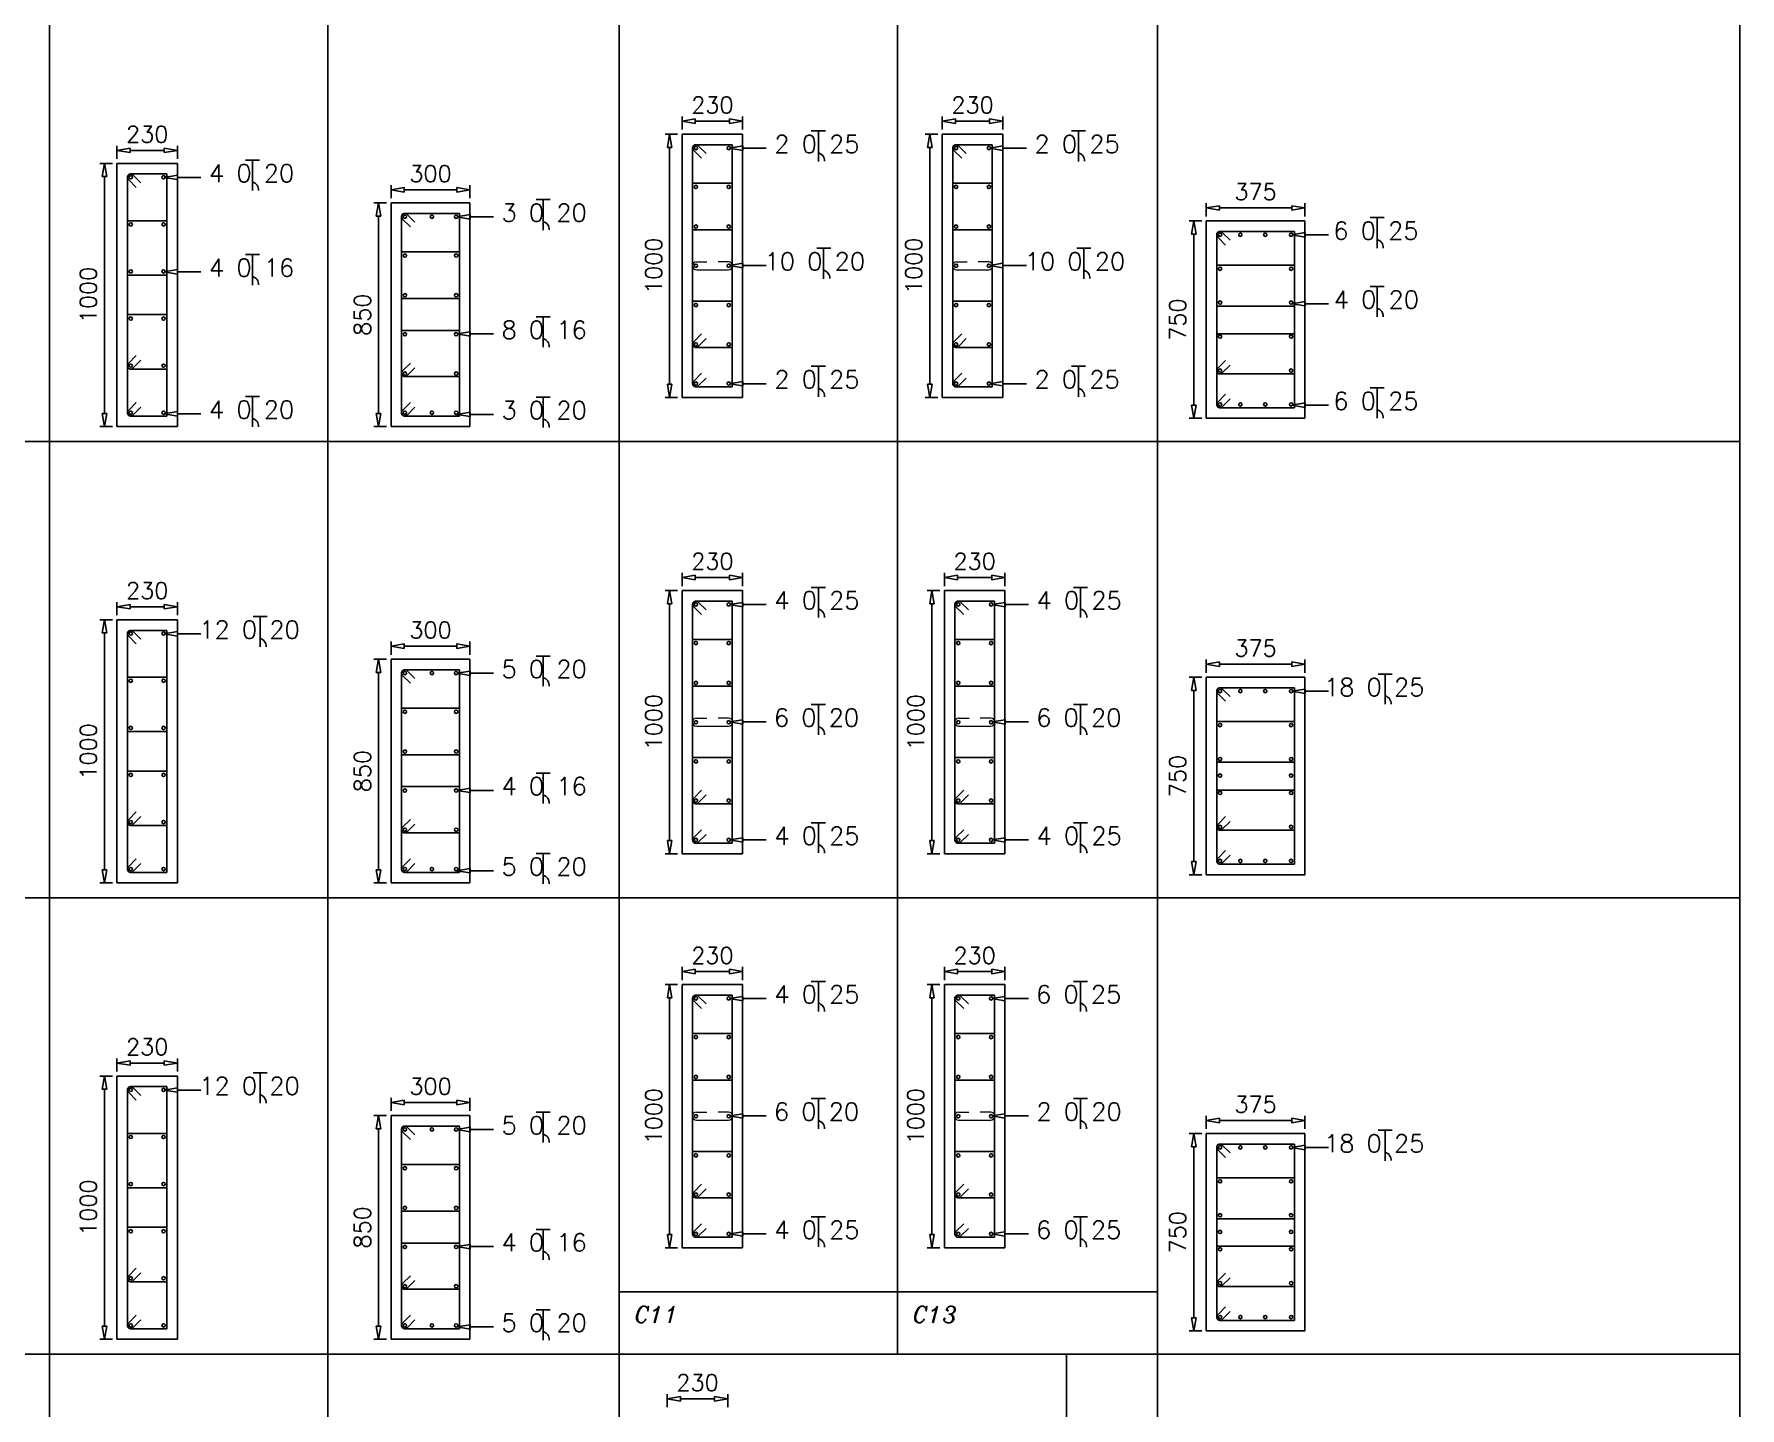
# Model space of a CAD drawing. Header units: millimetres. Extents: x 331487 to 517269, y 198509 to 399936.
# Drawn here: x 355901 to 368870, y 223746 to 234188 of the extents above; entities that cross this region are included whole.
import ezdxf

# ---------------------------------------------------------------- set-up
doc = ezdxf.new("R2010")
doc.units = ezdxf.units.MM
doc.header["$MEASUREMENT"] = 0
doc.layers.add('BEAM', color=1, linetype='Continuous', lineweight=5)
for name, color, linetype in [('COLUMN', 6, 'Continuous'), ('FOOTING', 5, 'Continuous'), ('FOOTING-SCH', 3, 'Continuous')]:
    doc.layers.add(name, color=color, linetype=linetype)
doc.styles.add('ITALICC', font='italicc', dxfattribs={"height": 0.3})
doc.styles.add('RO', font='romans.shx', dxfattribs={"height": 125})
doc.styles.add('ROMANS', font='romans.shx')

# ---------------------------------------------------------------- blocks, each defined once
blk = doc.blocks.new('_ClosedBlank')
at = {"color": 0, "linetype": 'ByBlock', "lineweight": -2}
for p, q in [((-1, 0.17), (0, 0)), ((-1, 0.17), (-1, -0.17)), ((0, 0), (-1, -0.17))]:
    blk.add_line(p, q, dxfattribs=at)

msp = doc.modelspace()

# ---------------------------------------------------------------- linework, layer by layer
at = {"color": 1, "linetype": 'Continuous'}
for p, q in [((361810, 233452), (361917, 233452)), ((361864, 233452), (361864, 233221)), ((363788, 233452), (363895, 233452)), ((363842, 233452), (363842, 233221)), ((357508, 233230), (357616, 233230)), ((357562, 233230), (357562, 232999)), ((359718, 232930), (359825, 232930)), ((359772, 232930), (359772, 232699)), ((366058, 232793), (366166, 232793)), ((366112, 232793), (366112, 232562)), ((361851, 232560), (361958, 232560)), ((361904, 232560), (361904, 232329)), ((363829, 232560), (363936, 232560)), ((363882, 232560), (363882, 232329)), ((357508, 232512), (357616, 232512)), ((357562, 232512), (357562, 232281)), ((366058, 232270), (366166, 232270)), ((366112, 232270), (366112, 232039)), ((359718, 232040), (359825, 232040)), ((359772, 232040), (359772, 231809)), ((361810, 231663), (361917, 231663)), ((361864, 231663), (361864, 231432)), ((363788, 231663), (363895, 231663)), ((363842, 231663), (363842, 231432)), ((366058, 231499), (366166, 231499)), ((366112, 231499), (366112, 231269)), ((357508, 231433), (357616, 231433)), ((357562, 231433), (357562, 231202)), ((359718, 231429), (359825, 231429)), ((359772, 231429), (359772, 231198)), ((361810, 229983), (361917, 229983)), ((361864, 229983), (361864, 229753)), ((363804, 229983), (363911, 229983)), ((363858, 229983), (363858, 229753)), ((357566, 229761), (357673, 229761)), ((357620, 229761), (357620, 229531)), ((359718, 229461), (359825, 229461)), ((359772, 229461), (359772, 229231)), ((366119, 229324), (366226, 229324)), ((366172, 229324), (366172, 229094)), ((361810, 229092), (361917, 229092)), ((361864, 229092), (361864, 228861)), ((363804, 229092), (363911, 229092)), ((363858, 229092), (363858, 228861)), ((359718, 228571), (359825, 228571)), ((359772, 228571), (359772, 228341)), ((361810, 228194), (361917, 228194)), ((361864, 228194), (361864, 227964)), ((363804, 228194), (363911, 228194)), ((363858, 228194), (363858, 227964)), ((359718, 227960), (359825, 227960)), ((359772, 227960), (359772, 227730)), ((361810, 226988), (361917, 226988)), ((361864, 226988), (361864, 226758)), ((363804, 226988), (363911, 226988)), ((363857, 226988), (363857, 226758)), ((357566, 226293), (357673, 226293)), ((357620, 226293), (357620, 226062)), ((361810, 226097), (361917, 226097)), ((361864, 226097), (361864, 225866)), ((363804, 226097), (363911, 226097)), ((363857, 226097), (363857, 225866)), ((359718, 225993), (359825, 225993)), ((359772, 225993), (359772, 225762)), ((366119, 225856), (366226, 225856)), ((366172, 225856), (366172, 225625)), ((361810, 225199), (361917, 225199)), ((361864, 225199), (361864, 224969)), ((363804, 225199), (363911, 225199)), ((363857, 225199), (363857, 224969)), ((359718, 225103), (359825, 225103)), ((359772, 225103), (359772, 224872)), ((359718, 224492), (359825, 224492)), ((359772, 224492), (359772, 224261))]:
    msp.add_line(p, q, dxfattribs=at)
at = {"color": 8, "linetype": 'Continuous'}
for p, q in [((336718, 231091), (368870, 231091)), ((336718, 227623), (368870, 227623)), ((360349, 224628), (364443, 224628)), ((336718, 224155), (368870, 224155))]:
    msp.add_line(p, q, dxfattribs=at)
at = {"color": 1, "linetype": 'Continuous'}
for centre in [(361849, 233226), (363826, 233226), (357547, 233004), (359756, 232704), (366097, 232567), (357547, 232286), (361889, 232334), (363867, 232334), (366097, 232044), (359756, 231814), (361849, 231437), (363826, 231437), (357547, 231207), (359756, 231203), (366097, 231273), (361849, 229758), (363843, 229758), (357604, 229536), (359756, 229236), (366157, 229099), (361849, 228866), (363843, 228866), (359756, 228345), (361849, 227968), (363843, 227968), (359756, 227734), (361849, 226763), (363842, 226763), (357604, 226067), (361849, 225871), (363842, 225871), (359756, 225767), (366157, 225630), (361849, 224973), (363842, 224973), (359756, 224877), (359756, 224266)]:
    msp.add_arc(centre, 61.2, 355.5803, 75.6804, dxfattribs=at)
at = {"layer": 'BEAM', "ltscale": 0.05}
for p, q in [((360936, 232457), (361016, 232457)), ((361181, 232457), (361101, 232457)), ((362914, 232457), (362994, 232457)), ((363159, 232457), (363079, 232457)), ((360936, 232397), (361181, 232397)), ((362914, 232397), (363159, 232397)), ((360936, 228989), (361016, 228989)), ((360936, 228929), (361181, 228929)), ((361181, 228989), (361101, 228989)), ((362930, 228989), (363010, 228989)), ((362930, 228929), (363175, 228929)), ((363175, 228989), (363095, 228989)), ((360936, 225994), (361016, 225994)), ((360936, 225934), (361181, 225934)), ((361181, 225994), (361101, 225994)), ((362929, 225994), (363009, 225994)), ((362929, 225934), (363174, 225934)), ((363174, 225994), (363094, 225994))]:
    msp.add_line(p, q, dxfattribs=at)
for centre, start, end in [((360936, 232427), 90, 270), ((361181, 232427), 270, 90), ((362914, 232427), 90, 270), ((363159, 232427), 270, 90), ((360936, 228959), 90, 270), ((361181, 228959), 270, 90), ((362930, 228959), 90, 270), ((363175, 228959), 270, 90), ((360936, 225964), 90, 270), ((361181, 225964), 270, 90), ((362929, 225964), 90, 270), ((363174, 225964), 270, 90)]:
    msp.add_arc(centre, 30, start, end, dxfattribs=at)
at = {"layer": 'COLUMN'}
for p, q in [((361288, 233427), (360828, 233427)), ((360828, 233427), (360828, 231427)), ((361288, 231427), (361288, 233427)), ((363266, 233427), (362806, 233427)), ((362806, 233427), (362806, 231427)), ((363266, 231427), (363266, 233427)), ((356991, 233205), (356531, 233205)), ((356531, 233205), (356531, 231205)), ((356991, 231205), (356991, 233205)), ((359215, 232905), (358615, 232905)), ((358615, 232905), (358615, 231205)), ((359215, 231205), (359215, 232905)), ((365563, 232768), (364813, 232768)), ((364813, 232768), (364813, 231268)), ((365563, 231268), (365563, 232768)), ((360828, 231427), (361288, 231427)), ((362806, 231427), (363266, 231427)), ((364813, 231268), (365563, 231268)), ((356531, 231205), (356991, 231205)), ((358615, 231205), (359215, 231205)), ((361288, 229958), (360828, 229958)), ((360828, 229958), (360828, 227958)), ((361288, 227958), (361288, 229958)), ((363282, 229958), (362822, 229958)), ((362822, 229958), (362822, 227958)), ((363282, 227958), (363282, 229958)), ((356991, 229736), (356531, 229736)), ((356531, 229736), (356531, 227736)), ((356991, 227736), (356991, 229736)), ((359215, 229436), (358615, 229436)), ((358615, 229436), (358615, 227736)), ((359215, 227736), (359215, 229436)), ((365563, 229299), (364813, 229299)), ((364813, 229299), (364813, 227799)), ((365563, 227799), (365563, 229299)), ((360828, 227958), (361288, 227958)), ((362822, 227958), (363282, 227958)), ((356531, 227736), (356991, 227736)), ((358615, 227736), (359215, 227736)), ((364813, 227799), (365563, 227799)), ((361288, 226963), (360828, 226963)), ((360828, 226963), (360828, 224963)), ((361288, 224963), (361288, 226963)), ((363282, 226963), (362822, 226963)), ((362822, 226963), (362822, 224963)), ((363282, 224963), (363282, 226963)), ((356991, 226268), (356531, 226268)), ((356531, 226268), (356531, 224268)), ((356991, 224268), (356991, 226268)), ((359215, 225968), (358615, 225968)), ((358615, 225968), (358615, 224268)), ((359215, 224268), (359215, 225968)), ((365563, 225831), (364813, 225831)), ((364813, 225831), (364813, 224331)), ((365563, 224331), (365563, 225831)), ((360828, 224963), (361288, 224963)), ((362822, 224963), (363282, 224963)), ((356531, 224268), (356991, 224268)), ((358615, 224268), (359215, 224268)), ((364813, 224331), (365563, 224331))]:
    msp.add_line(p, q, dxfattribs=at)
at = {"layer": 'COLUMN', "color": 3}
for p, q in [((360908, 233322), (360908, 232700)), ((361208, 233347), (360933, 233347)), ((361011, 233280), (360951, 233340)), ((361208, 232700), (361208, 233347)), ((362886, 233322), (362886, 232700)), ((363186, 233347), (362911, 233347)), ((362988, 233280), (362929, 233340)), ((363186, 232700), (363186, 233347)), ((360916, 233304), (360976, 233244)), ((362894, 233304), (362954, 233244)), ((356611, 233100), (356611, 232355)), ((356618, 233082), (356678, 233022)), ((356911, 233125), (356636, 233125)), ((356713, 233058), (356653, 233118)), ((356911, 232355), (356911, 233125)), ((360908, 231832), (360908, 233055)), ((360908, 233055), (361208, 233055)), ((361208, 233055), (361208, 231807)), ((362886, 231832), (362886, 233055)), ((362886, 233055), (363186, 233055)), ((363186, 233055), (363186, 231807)), ((358695, 232800), (358695, 232178)), ((359135, 232825), (358720, 232825)), ((358797, 232758), (358738, 232818)), ((359135, 232178), (359135, 232825)), ((356611, 231667), (356611, 232769)), ((356611, 232769), (356911, 232769)), ((356911, 232769), (356911, 231642)), ((358702, 232782), (358762, 232722)), ((360908, 232700), (361208, 232700)), ((362886, 232700), (363186, 232700)), ((364893, 232663), (364893, 232121)), ((365483, 232688), (364918, 232688)), ((364995, 232621), (364935, 232681)), ((365483, 232121), (365483, 232688)), ((358695, 231610), (358695, 232533)), ((358695, 232533), (359135, 232533)), ((359135, 232533), (359135, 231585)), ((364900, 232645), (364960, 232585)), ((364893, 231630), (364893, 232431)), ((364893, 232431), (365483, 232431)), ((365483, 232431), (365483, 231605)), ((356611, 232355), (356911, 232355)), ((358695, 232178), (359135, 232178)), ((360908, 231532), (360908, 232158)), ((360908, 232158), (361208, 232158)), ((361208, 232158), (361208, 231507)), ((362886, 231532), (362886, 232158)), ((362886, 232158), (363186, 232158)), ((363186, 232158), (363186, 231507)), ((356611, 231310), (356611, 232056)), ((356611, 232056), (356911, 232056)), ((356911, 232056), (356911, 231285)), ((364893, 232121), (365483, 232121)), ((358695, 231310), (358695, 231936)), ((358695, 231936), (359135, 231936)), ((359135, 231936), (359135, 231285)), ((360916, 231850), (360976, 231910)), ((362894, 231850), (362954, 231910)), ((364893, 231373), (364893, 231910)), ((364893, 231910), (365483, 231910)), ((365483, 231910), (365483, 231348)), ((361208, 231807), (360933, 231807)), ((361011, 231874), (360951, 231814)), ((363186, 231807), (362911, 231807)), ((362988, 231874), (362929, 231814)), ((356618, 231685), (356678, 231745)), ((356911, 231642), (356636, 231642)), ((356713, 231709), (356653, 231649)), ((358702, 231628), (358762, 231688)), ((358797, 231652), (358738, 231592)), ((364900, 231648), (364960, 231708)), ((364995, 231672), (364935, 231613)), ((359135, 231585), (358720, 231585)), ((360916, 231550), (360976, 231610)), ((361208, 231507), (360933, 231507)), ((361011, 231574), (360951, 231514)), ((362894, 231550), (362954, 231610)), ((363186, 231507), (362911, 231507)), ((362988, 231574), (362929, 231514)), ((365483, 231605), (364918, 231605)), ((356618, 231328), (356678, 231388)), ((358702, 231328), (358762, 231388)), ((364900, 231391), (364960, 231451)), ((364995, 231415), (364935, 231355)), ((356911, 231285), (356636, 231285)), ((356713, 231352), (356653, 231292)), ((359135, 231285), (358720, 231285)), ((358797, 231352), (358738, 231292)), ((365483, 231348), (364918, 231348)), ((360908, 229853), (360908, 229232)), ((360916, 229836), (360976, 229776)), ((361208, 229878), (360933, 229878)), ((361011, 229812), (360951, 229871)), ((361208, 229232), (361208, 229878)), ((362902, 229853), (362902, 229232)), ((362910, 229836), (362970, 229776)), ((363202, 229878), (362927, 229878)), ((363005, 229812), (362945, 229871)), ((363202, 229232), (363202, 229878)), ((356611, 229631), (356611, 228886)), ((356618, 229614), (356678, 229554)), ((356911, 229656), (356636, 229656)), ((356713, 229589), (356653, 229649)), ((356911, 228886), (356911, 229656)), ((360908, 228363), (360908, 229586)), ((360908, 229586), (361208, 229586)), ((361208, 229586), (361208, 228338)), ((362902, 228363), (362902, 229586)), ((362902, 229586), (363202, 229586)), ((363202, 229586), (363202, 228338)), ((356611, 228198), (356611, 229300)), ((356611, 229300), (356911, 229300)), ((356911, 229300), (356911, 228173)), ((358695, 229331), (358695, 228709)), ((358702, 229314), (358762, 229254)), ((359135, 229356), (358720, 229356)), ((358797, 229289), (358738, 229349)), ((359135, 228709), (359135, 229356)), ((360908, 229232), (361208, 229232)), ((362902, 229232), (363202, 229232)), ((364893, 229194), (364893, 228653)), ((364900, 229177), (364960, 229117)), ((365483, 229219), (364918, 229219)), ((364995, 229153), (364935, 229212)), ((365483, 228653), (365483, 229219)), ((358695, 228141), (358695, 229064)), ((358695, 229064), (359135, 229064)), ((359135, 229064), (359135, 228116)), ((364893, 228162), (364893, 228962)), ((364893, 228962), (365483, 228962)), ((365483, 228962), (365483, 228137)), ((356611, 228886), (356911, 228886)), ((358695, 228709), (359135, 228709)), ((360908, 228063), (360908, 228690)), ((360908, 228690), (361208, 228690)), ((361208, 228690), (361208, 228038)), ((362902, 228063), (362902, 228690)), ((362902, 228690), (363202, 228690)), ((363202, 228690), (363202, 228038)), ((364893, 228653), (365483, 228653)), ((356611, 227841), (356611, 228587)), ((356611, 228587), (356911, 228587)), ((356911, 228587), (356911, 227816)), ((358695, 227841), (358695, 228468)), ((358695, 228468), (359135, 228468)), ((359135, 228468), (359135, 227816)), ((360916, 228381), (360976, 228441)), ((361011, 228405), (360951, 228346)), ((362910, 228381), (362970, 228441)), ((363005, 228405), (362945, 228346)), ((364893, 227904), (364893, 228442)), ((364893, 228442), (365483, 228442)), ((365483, 228442), (365483, 227879)), ((356618, 228216), (356678, 228276)), ((361208, 228338), (360933, 228338)), ((363202, 228338), (362927, 228338)), ((356911, 228173), (356636, 228173)), ((356713, 228240), (356653, 228181)), ((358702, 228159), (358762, 228219)), ((358797, 228183), (358738, 228124)), ((360916, 228081), (360976, 228141)), ((362910, 228081), (362970, 228141)), ((364900, 228180), (364960, 228240)), ((365483, 228137), (364918, 228137)), ((364995, 228204), (364935, 228144)), ((359135, 228116), (358720, 228116)), ((361208, 228038), (360933, 228038)), ((361011, 228105), (360951, 228046)), ((363202, 228038), (362927, 228038)), ((363005, 228105), (362945, 228046)), ((356618, 227859), (356678, 227919)), ((356713, 227883), (356653, 227824)), ((358702, 227859), (358762, 227919)), ((358797, 227883), (358738, 227824)), ((364900, 227922), (364960, 227982)), ((365483, 227879), (364918, 227879)), ((364995, 227946), (364935, 227887)), ((356911, 227816), (356636, 227816)), ((359135, 227816), (358720, 227816)), ((360908, 226858), (360908, 226237)), ((360916, 226841), (360976, 226781)), ((361208, 226883), (360933, 226883)), ((361011, 226817), (360951, 226876)), ((361208, 226237), (361208, 226883)), ((362902, 226858), (362902, 226237)), ((362909, 226841), (362969, 226781)), ((363202, 226883), (362927, 226883)), ((363004, 226817), (362944, 226876)), ((363202, 226237), (363202, 226883)), ((360908, 225368), (360908, 226591)), ((360908, 226591), (361208, 226591)), ((361208, 226591), (361208, 225343)), ((362902, 225368), (362902, 226591)), ((362902, 226591), (363202, 226591)), ((363202, 226591), (363202, 225343)), ((356911, 226188), (356636, 226188)), ((356713, 226121), (356653, 226181)), ((356911, 225418), (356911, 226188)), ((360908, 226237), (361208, 226237)), ((362902, 226237), (363202, 226237)), ((356611, 226163), (356611, 225418)), ((356618, 226145), (356678, 226085)), ((356611, 224730), (356611, 225832)), ((356611, 225832), (356911, 225832)), ((356911, 225832), (356911, 224705)), ((358695, 225863), (358695, 225241)), ((358702, 225845), (358762, 225785)), ((359135, 225888), (358720, 225888)), ((358797, 225821), (358738, 225881)), ((359135, 225241), (359135, 225888)), ((360908, 225068), (360908, 225695)), ((360908, 225695), (361208, 225695)), ((361208, 225695), (361208, 225043)), ((362902, 225068), (362902, 225695)), ((362902, 225695), (363202, 225695)), ((363202, 225695), (363202, 225043)), ((364893, 225726), (364893, 225184)), ((364900, 225708), (364960, 225648)), ((365483, 225751), (364918, 225751)), ((364995, 225684), (364935, 225744)), ((365483, 225184), (365483, 225751)), ((358695, 224673), (358695, 225596)), ((358695, 225596), (359135, 225596)), ((359135, 225596), (359135, 224648)), ((356611, 225418), (356911, 225418)), ((360916, 225386), (360976, 225446)), ((361011, 225410), (360951, 225351)), ((362909, 225386), (362969, 225446)), ((363004, 225410), (362944, 225351)), ((364893, 224693), (364893, 225494)), ((364893, 225494), (365483, 225494)), ((365483, 225494), (365483, 224668)), ((361208, 225343), (360933, 225343)), ((363202, 225343), (362927, 225343)), ((358695, 225241), (359135, 225241)), ((360916, 225086), (360976, 225146)), ((362909, 225086), (362969, 225146)), ((364893, 225184), (365483, 225184)), ((356611, 224373), (356611, 225119)), ((356611, 225119), (356911, 225119)), ((356911, 225119), (356911, 224348)), ((361208, 225043), (360933, 225043)), ((361011, 225110), (360951, 225051)), ((363202, 225043), (362927, 225043)), ((363004, 225110), (362944, 225051)), ((358695, 224373), (358695, 224999)), ((358695, 224999), (359135, 224999)), ((359135, 224999), (359135, 224348)), ((364893, 224436), (364893, 224974)), ((364893, 224974), (365483, 224974)), ((365483, 224974), (365483, 224411)), ((356618, 224748), (356678, 224808)), ((356713, 224772), (356653, 224712)), ((358702, 224691), (358762, 224751)), ((364900, 224711), (364960, 224771)), ((356911, 224705), (356636, 224705)), ((359135, 224648), (358720, 224648)), ((358797, 224715), (358738, 224655)), ((365483, 224668), (364918, 224668)), ((364995, 224735), (364935, 224676)), ((364900, 224454), (364960, 224514)), ((356618, 224391), (356678, 224451)), ((356713, 224415), (356653, 224355)), ((358702, 224391), (358762, 224451)), ((358797, 224415), (358738, 224355)), ((365483, 224411), (364918, 224411)), ((364995, 224478), (364935, 224418)), ((356911, 224348), (356636, 224348)), ((359135, 224348), (358720, 224348))]:
    msp.add_line(p, q, dxfattribs=at)
at = {"layer": 'COLUMN', "color": 4}
for points in [[(361289, 233321), (361468, 233321)], [(363267, 233321), (363445, 233321)], [(356991, 233099), (357170, 233099)], [(359216, 232799), (359394, 232799)], [(365564, 232662), (365742, 232662)], [(361289, 232429), (361468, 232429)], [(363267, 232429), (363445, 232429)], [(356991, 232381), (357170, 232381)], [(365564, 232139), (365742, 232139)], [(359216, 231909), (359394, 231909)], [(361289, 231531), (361468, 231531)], [(363267, 231531), (363445, 231531)], [(365564, 231368), (365742, 231368)], [(356991, 231302), (357170, 231302)], [(359216, 231298), (359394, 231298)], [(361289, 229852), (361468, 229852)], [(363283, 229852), (363461, 229852)], [(356991, 229630), (357170, 229630)], [(359216, 229330), (359394, 229330)], [(365564, 229193), (365742, 229193)], [(361289, 228960), (361468, 228960)], [(363283, 228960), (363461, 228960)], [(359216, 228440), (359394, 228440)], [(361289, 228063), (361468, 228063)], [(363283, 228063), (363461, 228063)], [(359216, 227829), (359394, 227829)], [(361289, 226857), (361468, 226857)], [(363282, 226857), (363461, 226857)], [(356991, 226162), (357170, 226162)], [(361289, 225965), (361468, 225965)], [(363282, 225965), (363461, 225965)], [(359216, 225862), (359394, 225862)], [(365564, 225725), (365742, 225725)], [(361289, 225068), (361468, 225068)], [(363282, 225068), (363461, 225068)], [(359216, 224972), (359394, 224972)], [(359216, 224361), (359394, 224361)]]:
    msp.add_lwpolyline(points, dxfattribs=at)
at = {"layer": 'COLUMN', "color": 3}
for centre, start, end in [((360933, 233322), 45, 180), ((360933, 233322), 90, 225), ((362911, 233322), 45, 180), ((362911, 233322), 90, 225), ((356636, 233100), 45, 180), ((356636, 233100), 90, 225), ((358720, 232800), 45, 180), ((358720, 232800), 90, 225), ((364918, 232663), 45, 180), ((364918, 232663), 90, 225), ((360933, 231832), 135, 270), ((360933, 231832), 180, 315), ((362911, 231832), 135, 270), ((362911, 231832), 180, 315), ((356636, 231667), 135, 270), ((356636, 231667), 180, 315), ((358720, 231610), 135, 270), ((364918, 231630), 135, 270), ((364918, 231630), 180, 315), ((358720, 231610), 180, 315), ((360933, 231532), 135, 270), ((360933, 231532), 180, 315), ((362911, 231532), 135, 270), ((362911, 231532), 180, 315), ((364918, 231373), 135, 270), ((364918, 231373), 180, 315), ((356636, 231310), 135, 270), ((356636, 231310), 180, 315), ((358720, 231310), 135, 270), ((358720, 231310), 180, 315), ((360933, 229853), 45, 180), ((360933, 229853), 90, 225), ((362927, 229853), 45, 180), ((362927, 229853), 90, 225), ((356636, 229631), 45, 180), ((356636, 229631), 90, 225), ((358720, 229331), 45, 180), ((358720, 229331), 90, 225), ((364918, 229194), 45, 180), ((364918, 229194), 90, 225), ((360933, 228363), 135, 270), ((362927, 228363), 135, 270), ((360933, 228363), 180, 315), ((362927, 228363), 180, 315), ((356636, 228198), 135, 270), ((356636, 228198), 180, 315), ((358720, 228141), 135, 270), ((358720, 228141), 180, 315), ((364918, 228162), 135, 270), ((364918, 228162), 180, 315), ((360933, 228063), 135, 270), ((360933, 228063), 180, 315), ((362927, 228063), 135, 270), ((362927, 228063), 180, 315), ((364918, 227904), 135, 270), ((364918, 227904), 180, 315), ((356636, 227841), 135, 270), ((356636, 227841), 180, 315), ((358720, 227841), 135, 270), ((358720, 227841), 180, 315), ((360933, 226858), 45, 180), ((360933, 226858), 90, 225), ((362927, 226858), 45, 180), ((362927, 226858), 90, 225), ((356636, 226163), 45, 180), ((356636, 226163), 90, 225), ((358720, 225863), 45, 180), ((358720, 225863), 90, 225), ((364918, 225726), 45, 180), ((364918, 225726), 90, 225), ((360933, 225368), 135, 270), ((360933, 225368), 180, 315), ((362927, 225368), 135, 270), ((362927, 225368), 180, 315), ((360933, 225068), 135, 270), ((360933, 225068), 180, 315), ((362927, 225068), 135, 270), ((362927, 225068), 180, 315), ((356636, 224730), 135, 270), ((356636, 224730), 180, 315), ((358720, 224673), 135, 270), ((358720, 224673), 180, 315), ((364918, 224693), 135, 270), ((364918, 224693), 180, 315), ((356636, 224373), 135, 270), ((356636, 224373), 180, 315), ((358720, 224373), 135, 270), ((358720, 224373), 180, 315), ((364918, 224436), 135, 270), ((364918, 224436), 180, 315)]:
    msp.add_arc(centre, 25, start, end, dxfattribs=at)
at = {"layer": 'COLUMN', "color": 7}
for centre, start, end in [((360933, 233322), 0, 180), ((360933, 233322), 180, 0), ((361183, 233322), 0, 180), ((361183, 233322), 180, 0), ((362911, 233322), 0, 180), ((362911, 233322), 180, 0), ((363161, 233322), 0, 180), ((363161, 233322), 180, 0), ((356636, 233100), 0, 180), ((356636, 233100), 180, 0), ((356886, 233100), 0, 180), ((356886, 233100), 180, 0), ((360933, 233027), 0, 180), ((360933, 233027), 180, 0), ((361183, 233027), 0, 180), ((361183, 233027), 180, 0), ((362911, 233027), 0, 180), ((362911, 233027), 180, 0), ((363161, 233027), 0, 180), ((363161, 233027), 180, 0), ((358720, 232800), 0, 180), ((358720, 232800), 180, 0), ((358926, 232800), 0, 180), ((358926, 232800), 180, 0), ((359110, 232800), 0, 180), ((359110, 232800), 180, 0), ((356636, 232742), 0, 180), ((356636, 232742), 180, 0), ((356886, 232742), 0, 180), ((356886, 232742), 180, 0), ((360933, 232725), 0, 180), ((360933, 232725), 180, 0), ((361183, 232725), 0, 180), ((361183, 232725), 180, 0), ((362911, 232725), 0, 180), ((362911, 232725), 180, 0), ((363161, 232725), 0, 180), ((363161, 232725), 180, 0), ((364918, 232663), 0, 180), ((364918, 232663), 180, 0), ((365072, 232663), 0, 180), ((365072, 232663), 180, 0), ((365261, 232663), 0, 180), ((365261, 232663), 180, 0), ((365458, 232663), 0, 180), ((365458, 232663), 180, 0), ((358720, 232505), 0, 180), ((358720, 232505), 180, 0), ((359110, 232505), 0, 180), ((359110, 232505), 180, 0), ((360933, 232427), 0, 180), ((360933, 232427), 180, 0), ((361183, 232427), 0, 180), ((361183, 232427), 180, 0), ((362911, 232427), 0, 180), ((362911, 232427), 180, 0), ((363161, 232427), 0, 180), ((363161, 232427), 180, 0), ((364918, 232405), 0, 180), ((364918, 232405), 180, 0), ((365458, 232405), 0, 180), ((365458, 232405), 180, 0), ((356636, 232384), 0, 180), ((356636, 232384), 180, 0), ((356886, 232384), 0, 180), ((356886, 232384), 180, 0), ((358720, 232203), 0, 180), ((358720, 232203), 180, 0), ((359110, 232203), 0, 180), ((359110, 232203), 180, 0), ((360933, 232129), 0, 180), ((361183, 232129), 0, 180), ((362911, 232129), 0, 180), ((363161, 232129), 0, 180), ((364918, 232147), 0, 180), ((364918, 232147), 180, 0), ((365458, 232147), 0, 180), ((365458, 232147), 180, 0), ((356636, 232026), 0, 180), ((356636, 232026), 180, 0), ((356886, 232026), 0, 180), ((356886, 232026), 180, 0), ((360933, 232129), 180, 0), ((361183, 232129), 180, 0), ((362911, 232129), 180, 0), ((363161, 232129), 180, 0), ((358720, 231907), 0, 180), ((358720, 231907), 180, 0), ((359110, 231907), 0, 180), ((359110, 231907), 180, 0), ((364918, 231889), 0, 180), ((364918, 231889), 180, 0), ((365458, 231889), 0, 180), ((365458, 231889), 180, 0), ((360933, 231830), 0, 180), ((360933, 231830), 180, 0), ((361183, 231830), 0, 180), ((361183, 231830), 180, 0), ((362911, 231830), 0, 180), ((362911, 231830), 180, 0), ((363161, 231830), 0, 180), ((363161, 231830), 180, 0), ((356636, 231668), 0, 180), ((356636, 231668), 180, 0), ((356886, 231668), 0, 180), ((356886, 231668), 180, 0), ((364918, 231631), 0, 180), ((364918, 231631), 180, 0), ((365458, 231631), 0, 180), ((365458, 231631), 180, 0), ((358720, 231608), 0, 180), ((358720, 231608), 180, 0), ((359110, 231608), 0, 180), ((359110, 231608), 180, 0), ((360933, 231532), 0, 180), ((360933, 231532), 180, 0), ((361183, 231532), 0, 180), ((361183, 231532), 180, 0), ((362911, 231532), 0, 180), ((362911, 231532), 180, 0), ((363161, 231532), 0, 180), ((363161, 231532), 180, 0), ((364918, 231373), 0, 180), ((364918, 231373), 180, 0), ((365072, 231373), 0, 180), ((365072, 231373), 180, 0), ((365261, 231373), 0, 180), ((365261, 231373), 180, 0), ((365458, 231373), 0, 180), ((365458, 231373), 180, 0), ((356636, 231310), 0, 180), ((356636, 231310), 180, 0), ((356886, 231310), 0, 180), ((356886, 231310), 180, 0), ((358720, 231310), 0, 180), ((358720, 231310), 180, 0), ((358926, 231310), 0, 180), ((358926, 231310), 180, 0), ((359110, 231310), 0, 180), ((359110, 231310), 180, 0), ((360933, 229853), 0, 180), ((360933, 229853), 180, 0), ((361183, 229853), 0, 180), ((361183, 229853), 180, 0), ((362927, 229853), 0, 180), ((362927, 229853), 180, 0), ((363177, 229853), 0, 180), ((363177, 229853), 180, 0), ((356636, 229631), 0, 180), ((356636, 229631), 180, 0), ((356886, 229631), 0, 180), ((356886, 229631), 180, 0), ((360933, 229559), 0, 180), ((360933, 229559), 180, 0), ((361183, 229559), 0, 180), ((361183, 229559), 180, 0), ((362927, 229559), 0, 180), ((362927, 229559), 180, 0), ((363177, 229559), 0, 180), ((363177, 229559), 180, 0), ((358720, 229331), 0, 180), ((358720, 229331), 180, 0), ((358926, 229331), 0, 180), ((358926, 229331), 180, 0), ((359110, 229331), 0, 180), ((359110, 229331), 180, 0), ((356636, 229273), 0, 180), ((356636, 229273), 180, 0), ((356886, 229273), 0, 180), ((356886, 229273), 180, 0), ((360933, 229257), 0, 180), ((360933, 229257), 180, 0), ((361183, 229257), 0, 180), ((361183, 229257), 180, 0), ((362927, 229257), 0, 180), ((362927, 229257), 180, 0), ((363177, 229257), 0, 180), ((363177, 229257), 180, 0), ((364918, 229194), 0, 180), ((364918, 229194), 180, 0), ((365072, 229194), 0, 180), ((365072, 229194), 180, 0), ((365261, 229194), 0, 180), ((365261, 229194), 180, 0), ((365458, 229194), 0, 180), ((365458, 229194), 180, 0), ((358720, 229037), 0, 180), ((358720, 229037), 180, 0), ((359110, 229037), 0, 180), ((359110, 229037), 180, 0), ((356636, 228915), 0, 180), ((356636, 228915), 180, 0), ((356886, 228915), 0, 180), ((356886, 228915), 180, 0), ((360933, 228958), 0, 180), ((360933, 228958), 180, 0), ((361183, 228958), 0, 180), ((361183, 228958), 180, 0), ((362927, 228958), 0, 180), ((362927, 228958), 180, 0), ((363177, 228958), 0, 180), ((363177, 228958), 180, 0), ((364918, 228936), 0, 180), ((364918, 228936), 180, 0), ((365458, 228936), 0, 180), ((365458, 228936), 180, 0), ((358720, 228735), 0, 180), ((358720, 228735), 180, 0), ((359110, 228735), 0, 180), ((359110, 228735), 180, 0), ((360933, 228660), 0, 180), ((360933, 228660), 180, 0), ((361183, 228660), 0, 180), ((361183, 228660), 180, 0), ((362927, 228660), 0, 180), ((362927, 228660), 180, 0), ((363177, 228660), 0, 180), ((363177, 228660), 180, 0), ((364918, 228678), 0, 180), ((364918, 228678), 180, 0), ((365458, 228678), 0, 180), ((365458, 228678), 180, 0), ((356636, 228557), 0, 180), ((356636, 228557), 180, 0), ((356886, 228557), 0, 180), ((356886, 228557), 180, 0), ((364918, 228552), 0, 180), ((364918, 228552), 180, 0), ((365458, 228552), 0, 180), ((365458, 228552), 180, 0), ((358720, 228438), 0, 180), ((358720, 228438), 180, 0), ((359110, 228438), 0, 180), ((359110, 228438), 180, 0), ((364918, 228420), 0, 180), ((364918, 228420), 180, 0), ((365458, 228420), 0, 180), ((365458, 228420), 180, 0), ((360933, 228362), 0, 180), ((360933, 228362), 180, 0), ((361183, 228362), 0, 180), ((361183, 228362), 180, 0), ((362927, 228362), 0, 180), ((362927, 228362), 180, 0), ((363177, 228362), 0, 180), ((363177, 228362), 180, 0), ((356636, 228199), 0, 180), ((356636, 228199), 180, 0), ((356886, 228199), 0, 180), ((356886, 228199), 180, 0), ((358720, 228140), 0, 180), ((358720, 228140), 180, 0), ((359110, 228140), 0, 180), ((359110, 228140), 180, 0), ((364918, 228162), 0, 180), ((364918, 228162), 180, 0), ((365458, 228162), 0, 180), ((365458, 228162), 180, 0), ((360933, 228063), 0, 180), ((360933, 228063), 180, 0), ((361183, 228063), 0, 180), ((361183, 228063), 180, 0), ((362927, 228063), 0, 180), ((362927, 228063), 180, 0), ((363177, 228063), 0, 180), ((363177, 228063), 180, 0), ((364918, 227904), 0, 180), ((364918, 227904), 180, 0), ((365072, 227904), 0, 180), ((365072, 227904), 180, 0), ((365261, 227904), 0, 180), ((365261, 227904), 180, 0), ((365458, 227904), 0, 180), ((365458, 227904), 180, 0), ((356636, 227841), 0, 180), ((356636, 227841), 180, 0), ((356886, 227841), 0, 180), ((356886, 227841), 180, 0), ((358720, 227841), 0, 180), ((358720, 227841), 180, 0), ((358926, 227841), 0, 180), ((358926, 227841), 180, 0), ((359110, 227841), 0, 180), ((359110, 227841), 180, 0), ((360933, 226858), 0, 180), ((360933, 226858), 180, 0), ((361183, 226858), 0, 180), ((361183, 226858), 180, 0), ((362927, 226858), 0, 180), ((362927, 226858), 180, 0), ((363177, 226858), 0, 180), ((363177, 226858), 180, 0), ((360933, 226564), 0, 180), ((361183, 226564), 0, 180), ((362927, 226564), 0, 180), ((363177, 226564), 0, 180), ((360933, 226564), 180, 0), ((361183, 226564), 180, 0), ((362927, 226564), 180, 0), ((363177, 226564), 180, 0), ((356636, 226163), 0, 180), ((356886, 226163), 0, 180), ((360933, 226262), 0, 180), ((360933, 226262), 180, 0), ((361183, 226262), 0, 180), ((361183, 226262), 180, 0), ((362927, 226262), 0, 180), ((362927, 226262), 180, 0), ((363177, 226262), 0, 180), ((363177, 226262), 180, 0), ((356636, 226163), 180, 0), ((356886, 226163), 180, 0), ((360933, 225963), 0, 180), ((360933, 225963), 180, 0), ((361183, 225963), 0, 180), ((361183, 225963), 180, 0), ((362927, 225963), 0, 180), ((362927, 225963), 180, 0), ((363177, 225963), 0, 180), ((363177, 225963), 180, 0), ((356636, 225805), 0, 180), ((356636, 225805), 180, 0), ((356886, 225805), 0, 180), ((356886, 225805), 180, 0), ((358720, 225863), 0, 180), ((358720, 225863), 180, 0), ((358926, 225863), 0, 180), ((358926, 225863), 180, 0), ((359110, 225863), 0, 180), ((359110, 225863), 180, 0), ((360933, 225665), 0, 180), ((360933, 225665), 180, 0), ((361183, 225665), 0, 180), ((361183, 225665), 180, 0), ((362927, 225665), 0, 180), ((362927, 225665), 180, 0), ((363177, 225665), 0, 180), ((363177, 225665), 180, 0), ((364918, 225726), 0, 180), ((364918, 225726), 180, 0), ((365072, 225726), 0, 180), ((365072, 225726), 180, 0), ((365261, 225726), 0, 180), ((365261, 225726), 180, 0), ((365458, 225726), 0, 180), ((365458, 225726), 180, 0), ((358720, 225568), 0, 180), ((358720, 225568), 180, 0), ((359110, 225568), 0, 180), ((359110, 225568), 180, 0), ((356636, 225447), 0, 180), ((356636, 225447), 180, 0), ((356886, 225447), 0, 180), ((356886, 225447), 180, 0), ((364918, 225468), 0, 180), ((364918, 225468), 180, 0), ((365458, 225468), 0, 180), ((365458, 225468), 180, 0), ((358720, 225266), 0, 180), ((359110, 225266), 0, 180), ((360933, 225367), 0, 180), ((360933, 225367), 180, 0), ((361183, 225367), 0, 180), ((361183, 225367), 180, 0), ((362927, 225367), 0, 180), ((362927, 225367), 180, 0), ((363177, 225367), 0, 180), ((363177, 225367), 180, 0), ((358720, 225266), 180, 0), ((359110, 225266), 180, 0), ((364918, 225210), 0, 180), ((364918, 225210), 180, 0), ((365458, 225210), 0, 180), ((365458, 225210), 180, 0), ((356636, 225089), 0, 180), ((356636, 225089), 180, 0), ((356886, 225089), 0, 180), ((356886, 225089), 180, 0), ((360933, 225068), 0, 180), ((360933, 225068), 180, 0), ((361183, 225068), 0, 180), ((361183, 225068), 180, 0), ((362927, 225068), 0, 180), ((362927, 225068), 180, 0), ((363177, 225068), 0, 180), ((363177, 225068), 180, 0), ((364918, 225084), 0, 180), ((364918, 225084), 180, 0), ((365458, 225084), 0, 180), ((365458, 225084), 180, 0), ((358720, 224970), 0, 180), ((358720, 224970), 180, 0), ((359110, 224970), 0, 180), ((359110, 224970), 180, 0), ((364918, 224952), 0, 180), ((364918, 224952), 180, 0), ((365458, 224952), 0, 180), ((365458, 224952), 180, 0), ((356636, 224731), 0, 180), ((356636, 224731), 180, 0), ((356886, 224731), 0, 180), ((356886, 224731), 180, 0), ((358720, 224671), 0, 180), ((358720, 224671), 180, 0), ((359110, 224671), 0, 180), ((359110, 224671), 180, 0), ((364918, 224694), 0, 180), ((364918, 224694), 180, 0), ((365458, 224694), 0, 180), ((365458, 224694), 180, 0), ((356636, 224373), 0, 180), ((356636, 224373), 180, 0), ((356886, 224373), 0, 180), ((356886, 224373), 180, 0), ((358720, 224373), 0, 180), ((358720, 224373), 180, 0), ((358926, 224373), 0, 180), ((358926, 224373), 180, 0), ((359110, 224373), 0, 180), ((359110, 224373), 180, 0), ((364918, 224436), 0, 180), ((364918, 224436), 180, 0), ((365072, 224436), 0, 180), ((365072, 224436), 180, 0), ((365261, 224436), 0, 180), ((365261, 224436), 180, 0), ((365458, 224436), 0, 180), ((365458, 224436), 180, 0)]:
    msp.add_arc(centre, 12.6, start, end, dxfattribs=at)
at = {"layer": 'FOOTING', "color": 4}
for p, q in [((360828, 233462), (360828, 233561)), ((361188, 233526), (360928, 233526)), ((361288, 233462), (361288, 233561)), ((362806, 233462), (362806, 233561)), ((363166, 233526), (362906, 233526)), ((363266, 233462), (363266, 233561)), ((356531, 233240), (356531, 233339)), ((356991, 233240), (356991, 233339)), ((360793, 233427), (360698, 233427)), ((360733, 231527), (360733, 233327)), ((362771, 233427), (362676, 233427)), ((362711, 231527), (362711, 233327)), ((356496, 233205), (356401, 233205)), ((356891, 233304), (356631, 233304)), ((356436, 231305), (356436, 233105)), ((358615, 232940), (358615, 233039)), ((359115, 233004), (358715, 233004)), ((359215, 232940), (359215, 233039)), ((358580, 232905), (358485, 232905)), ((358520, 231305), (358520, 232805)), ((364813, 232803), (364813, 232902)), ((365463, 232867), (364913, 232867)), ((365563, 232803), (365563, 232902)), ((364778, 232768), (364683, 232768)), ((364718, 231368), (364718, 232668)), ((360793, 231427), (360698, 231427)), ((362771, 231427), (362676, 231427)), ((364778, 231268), (364683, 231268)), ((356496, 231205), (356401, 231205)), ((358580, 231205), (358485, 231205)), ((360828, 229993), (360828, 230093)), ((361288, 229993), (361288, 230093)), ((362822, 229993), (362822, 230093)), ((363282, 229993), (363282, 230093)), ((360793, 229958), (360698, 229958)), ((361188, 230058), (360928, 230058)), ((362787, 229958), (362692, 229958)), ((363182, 230058), (362922, 230058)), ((356531, 229771), (356531, 229871)), ((356891, 229836), (356631, 229836)), ((356991, 229771), (356991, 229871)), ((360733, 228058), (360733, 229858)), ((362727, 228058), (362727, 229858)), ((356496, 229736), (356401, 229736)), ((356436, 227836), (356436, 229636)), ((358615, 229471), (358615, 229571)), ((359215, 229471), (359215, 229571)), ((358580, 229436), (358485, 229436)), ((359115, 229536), (358715, 229536)), ((364813, 229334), (364813, 229434)), ((365563, 229334), (365563, 229434)), ((358520, 227836), (358520, 229336)), ((364778, 229299), (364683, 229299)), ((365463, 229399), (364913, 229399)), ((364718, 227899), (364718, 229199)), ((360793, 227958), (360698, 227958)), ((362787, 227958), (362692, 227958)), ((356496, 227736), (356401, 227736)), ((358580, 227736), (358485, 227736)), ((364778, 227799), (364683, 227799)), ((360828, 226998), (360828, 227098)), ((361288, 226998), (361288, 227098)), ((362822, 226998), (362822, 227098)), ((363282, 226998), (363282, 227098)), ((360793, 226963), (360698, 226963)), ((361188, 227063), (360928, 227063)), ((362787, 226963), (362692, 226963)), ((363182, 227063), (362922, 227063)), ((360733, 225063), (360733, 226863)), ((362727, 225063), (362727, 226863)), ((356531, 226303), (356531, 226402)), ((356891, 226367), (356631, 226367)), ((356991, 226303), (356991, 226402)), ((356496, 226268), (356401, 226268)), ((356436, 224368), (356436, 226168)), ((358615, 226003), (358615, 226102)), ((359115, 226067), (358715, 226067)), ((359215, 226003), (359215, 226102)), ((358580, 225968), (358485, 225968)), ((364813, 225866), (364813, 225965)), ((365463, 225930), (364913, 225930)), ((365563, 225866), (365563, 225965)), ((358520, 224368), (358520, 225868)), ((364778, 225831), (364683, 225831)), ((364718, 224431), (364718, 225731)), ((360793, 224963), (360698, 224963)), ((362787, 224963), (362692, 224963)), ((356496, 224268), (356401, 224268)), ((358580, 224268), (358485, 224268)), ((364778, 224331), (364683, 224331)), ((360715, 223751), (360715, 223850)), ((361175, 223751), (361175, 223850)), ((361075, 223815), (360815, 223815))]:
    msp.add_line(p, q, dxfattribs=at)
at = {"layer": 'FOOTING-SCH', "color": 8, "linetype": 'Continuous'}
for p, q in [((356019, 267850), (356019, 202508)), ((358135, 267850), (358135, 202508)), ((358135, 267850), (358135, 202508)), ((360349, 267850), (360349, 202508)), ((362465, 267850), (362465, 224155)), ((364443, 267850), (364443, 202508)), ((368870, 267850), (368870, 202508)), ((363751, 214665), (363751, 224155))]:
    msp.add_line(p, q, dxfattribs=at)

# ---------------------------------------------------------------- block references
at = {"layer": 'COLUMN', "color": 4, "xscale": 100, "yscale": 100, "zscale": 100, "rotation": 180}
for p in [(361189, 233321), (363167, 233321), (356891, 233099), (359116, 232799), (365464, 232662), (361189, 232429), (363167, 232429), (356891, 232381), (365464, 232139), (359116, 231909), (361189, 231531), (363167, 231531), (365464, 231368), (356891, 231302), (359116, 231298), (361189, 229852), (363183, 229852), (356891, 229630), (359116, 229330), (365464, 229193), (361189, 228960), (363183, 228960), (359116, 228440), (361189, 228063), (363183, 228063), (359116, 227829), (361189, 226857), (363182, 226857), (356891, 226162), (361189, 225965), (363182, 225965), (359116, 225862), (365464, 225725), (361189, 225068), (363182, 225068), (359116, 224972), (359116, 224361)]:
    msp.add_blockref('_ClosedBlank', p, dxfattribs=at)
at = {"layer": 'FOOTING', "color": 4, "xscale": 100, "yscale": 100, "zscale": 100}
for p, rotation in [((360828, 233526), 180), ((362806, 233526), 180), ((356531, 233304), 180), ((360733, 233427), 90), ((362711, 233427), 90), ((356436, 233205), 90), ((358615, 233004), 180), ((358520, 232905), 90), ((364813, 232867), 180), ((364718, 232768), 90), ((360733, 231427), 270), ((362711, 231427), 270), ((364718, 231268), 270), ((356436, 231205), 270), ((358520, 231205), 270), ((360828, 230058), 180), ((362822, 230058), 180), ((360733, 229958), 90), ((362727, 229958), 90), ((356531, 229836), 180), ((356436, 229736), 90), ((358615, 229536), 180), ((358520, 229436), 90), ((364718, 229299), 90), ((364813, 229399), 180), ((360733, 227958), 270), ((362727, 227958), 270), ((364718, 227799), 270), ((356436, 227736), 270), ((358520, 227736), 270), ((360733, 226963), 90), ((360828, 227063), 180), ((362727, 226963), 90), ((362822, 227063), 180), ((356531, 226367), 180), ((356436, 226268), 90), ((358615, 226067), 180), ((358520, 225968), 90), ((364813, 225930), 180), ((364718, 225831), 90), ((360733, 224963), 270), ((362727, 224963), 270), ((356436, 224268), 270), ((358520, 224268), 270), ((364718, 224331), 270), ((360715, 223815), 180)]:
    msp.add_blockref('_ClosedBlank', p, dxfattribs=dict(at, rotation=rotation))
for p in [(361288, 233526), (363266, 233526), (356991, 233304), (359215, 233004), (365563, 232867), (361288, 230058), (363282, 230058), (356991, 229836), (359215, 229536), (365563, 229399), (361288, 227063), (363282, 227063), (356991, 226367), (359215, 226067), (365563, 225930), (361175, 223815)]:
    msp.add_blockref('_ClosedBlank', p, dxfattribs=at)

# ---------------------------------------------------------------- texts
at = {"color": 6, "linetype": 'Continuous', "style": 'ITALICC'}
for s, p in [('C11', (360466, 224393)), ('C13', (362582, 224393))]:
    msp.add_text(s, height=125, dxfattribs=at).set_placement(p)
at = {"layer": 'COLUMN', "color": 1, "style": 'ROMANS'}
for s, p in [('2 0 25', (361529, 233285)), ('2 0 25', (363507, 233285)), ('4 0 20', (357231, 233063)), ('3 0 20', (359455, 232763)), ('6 0 25', (365779, 232626)), ('4 0 16', (357231, 232345)), ('10 0 20', (361455, 232393)), ('10 0 20', (363433, 232393)), ('4 0 20', (365782, 232103)), ('8 0 16', (359455, 231873)), ('2 0 25', (361529, 231496)), ('2 0 25', (363507, 231496)), ('4 0 20', (357231, 231266)), ('3 0 20', (359455, 231262)), ('6 0 25', (365779, 231332)), ('4 0 25', (361529, 229817)), ('4 0 25', (363523, 229817)), ('12 0 20', (357157, 229594)), ('5 0 20', (359455, 229294)), ('18 0 25', (365708, 229157)), ('6 0 20', (361526, 228925)), ('6 0 20', (363520, 228925)), ('4 0 16', (359455, 228404)), ('4 0 25', (361529, 228027)), ('4 0 25', (363523, 228027)), ('5 0 20', (359455, 227793)), ('4 0 25', (361529, 226822)), ('6 0 25', (363519, 226822)), ('12 0 20', (357157, 226126)), ('6 0 20', (361526, 225930)), ('2 0 20', (363522, 225930)), ('5 0 20', (359455, 225826)), ('18 0 25', (365708, 225689)), ('4 0 25', (361529, 225032)), ('6 0 25', (363519, 225032)), ('4 0 16', (359455, 224936)), ('5 0 20', (359455, 224325))]:
    msp.add_text(s, height=135, dxfattribs=at).set_placement(p)
at = {"layer": 'FOOTING', "color": 3, "char_height": 125, "attachment_point": 5, "style": 'RO'}
for s, insert in [('230', (361058, 233649)), ('230', (363036, 233649)), ('230', (356761, 233427)), ('300', (358915, 233127)), ('375', (365188, 232990)), ('230', (361058, 230180)), ('230', (363052, 230180)), ('230', (356761, 229958)), ('300', (358915, 229658)), ('375', (365188, 229521)), ('230', (361058, 227185)), ('230', (363052, 227185)), ('230', (356761, 226490)), ('300', (358915, 226190)), ('375', (365188, 226053)), ('230', (360945, 223938))]:
    msp.add_mtext(s, dxfattribs=dict(at, insert=insert))
at = {"layer": 'FOOTING', "color": 3, "char_height": 125, "attachment_point": 5, "rotation": 90, "style": 'RO'}
for s, insert in [('1000', (360611, 232427)), ('1000', (362589, 232427)), ('1000', (356313, 232205)), ('850', (358398, 232055)), ('750', (364595, 232018)), ('1000', (360611, 228958)), ('1000', (362605, 228958)), ('1000', (356313, 228736)), ('850', (358398, 228586)), ('750', (364595, 228549)), ('1000', (360611, 225963)), ('1000', (362604, 225963)), ('1000', (356313, 225268)), ('850', (358398, 225118)), ('750', (364595, 225081))]:
    msp.add_mtext(s, dxfattribs=dict(at, insert=insert))

doc.saveas('drawing.dxf')
